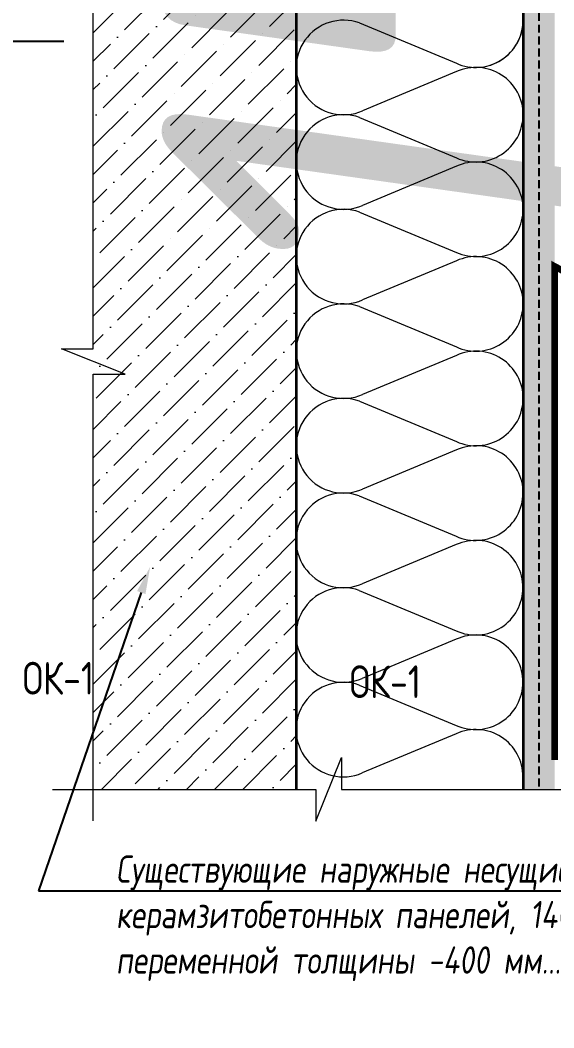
# Model space of a CAD drawing. Header units: millimetres. Extents: x 215300 to 349394, y -116838 to -1602.
# Drawn here: x 346481 to 346821, y -4402 to -3760 of the extents above; entities that cross this region are included whole.
import ezdxf
from ezdxf import colors
from ezdxf.entities.mleader import LeaderData, LeaderLine
from ezdxf.math import Vec2, Vec3

# ---------------------------------------------------------------- set-up
doc = ezdxf.new("R2010")
doc.units = ezdxf.units.MM
doc.linetypes.add('DASHED', pattern=[19.049999999999997, 12.7, -6.35])
doc.layers.get('Defpoints').update_dxf_attribs({"color": 3, "lineweight": 35})
for name, color, linetype, lineweight in [('+АР_Размеры', 252, 'Continuous', 9), ('_Линии для надписей', 5, 'Continuous', 9), ('_Штриховки', 250, 'Continuous', 13), ('_Штриховки_точка', 5, 'Continuous', 30), ('АР_Доска', 41, 'Continuous', 9), ('АР_Марка Окна', 230, 'Continuous', 15), ('АР_Оси_Разм', 7, 'Continuous', 15), ('АР_Тонкие', 250, 'Continuous', 5), ('АР_Утеплитель', 250, 'Continuous', 13), ('Рисунок', 6, 'Continuous', 35)]:
    doc.layers.add(name, color=color, linetype=linetype, lineweight=lineweight)
doc.layers.add('_Пунктир', color=6, linetype='DASHED')
doc.styles.add('ISOCPEUR_1', font='isocpeur.ttf', dxfattribs={"width": 0.9, "height": 250})
doc.styles.add('Архитект', font='isocpeur.ttf', dxfattribs={"width": 0.8, "oblique": 8})
doc.dimstyles.new('KK 100', dxfattribs={"dimscale": 100, "dimtxt": 3, "dimasz": 2, "dimexe": 1.5, "dimexo": 2, "dimtad": 1, "dimdec": 0, "dimrnd": 5, "dimtxsty": 'Архитект', "dimblk": 'OBLIQUE', "dimcen": 2.5, "dimdle": 1.5, "dimadec": 0, "dimazin": 0, "dimtfac": 1, "dimtdec": 0, "dimtmove": 0, "dimatfit": 3, "dimarcsym": 0})

# ---------------------------------------------------------------- blocks, each defined once
blk = doc.blocks.new('_Oblique')
at = {"color": 0, "linetype": 'ByBlock', "lineweight": -2}
blk.add_line((-0.5, -0.5), (0.5, 0.5), dxfattribs=at)
blk = doc.blocks.new('*D36')
at = {"layer": 'Defpoints', "color": 0, "transparency": 16777216}
for p in [(346863.6297426825, -3611.827363559632), (346933.9385793134, -3611.827363559632), (346863.6297426825, -3820.147425664109)]:
    blk.add_point(p, dxfattribs=at)
at = {"layer": 'АР_Оси_Разм', "color": 0, "lineweight": -2, "transparency": 16777216}
for p, q in [((346933.9385793134, -3970.147425664109), (346933.9385793134, -3461.827363559632)), ((347063.6297426825, -3611.827363559632), (347083.9385793134, -3611.827363559632)), ((347063.6297426825, -3820.147425664109), (347083.9385793134, -3820.147425664109))]:
    blk.add_line(p, q, dxfattribs=at)
at = {"layer": 'АР_Оси_Разм', "color": 0, "lineweight": -2, "transparency": 16777216, "xscale": 200, "yscale": 200, "zscale": 200}
for p, rotation in [((346933.9385793134, -3611.827363559632), 90), ((346933.9385793134, -3820.147425664109), 270)]:
    blk.add_blockref('_Oblique', p, dxfattribs=dict(at, rotation=rotation))
at = {"layer": 'АР_Оси_Разм', "color": 0, "transparency": 16777216, "insert": (346721.4385793133, -3715.987394611968), "char_height": 300, "attachment_point": 5, "rotation": 90, "style": 'Архитект'}
blk.add_mtext('150', dxfattribs=at)
blk = doc.blocks.new('утеплитель')
at = {"layer": 'АР_Утеплитель'}
for p, q in [((-25.97458900007587, 14.5620322346191), (-10.60166635225869, 8.162384554609844)), ((-10.58586496633802, 6.838497686065239), (-25.50526861798312, 0.6238394471720312))]:
    blk.add_line(p, q, dxfattribs=at)
for centre, radius, start, end in [((-28.49999999999955, 7.500000000094474), 7.5, 70.32274650999634, 293.5342702555363), ((-7.521493449437685, 15.02430771533432), 7.52153272777299, 245.825691724005, 359.8148340281726), ((-7.499999495507836, 0.002750887365209564), 7.5, 359.9789847687933, 114.2958742601428)]:
    blk.add_arc(centre, radius, start, end, dxfattribs=at)

msp = doc.modelspace()

# ---------------------------------------------------------------- hatches: boundary and pattern name
at = {"layer": '_Штриховки'}
h = msp.add_hatch(dxfattribs=at)
h.set_pattern_fill('ANSI36', color=256, scale=4.015936533811981, angle=2.571095121417787e-44, style=0)
h.set_pattern_definition([(44.99999999999997, (339636.9939028397, -5627.936991333273), (6.762025994923182, 24.7940953147183), [31.87649623713263, -6.375299247426525, 0, -6.375299247426525])])
h.paths.add_polyline_path([(346657.2554779341, -3458.603073923422), (346527.8607093527, -3458.603073923422), (346527.8607093527, -4249.638027553228), (346657.2554779341, -4249.638027553228), (346657.2554779341, -3719.612448952075)])
at = {"layer": '_Штриховки_точка'}
h = msp.add_hatch(dxfattribs=at)
h.set_pattern_fill('DOTS', color=0, scale=2.409561920287191, angle=44.99999999999999, style=0)
h.set_pattern_definition([(44.99999999999997, (339653.1841317767, -5585.537168665398), (-1.352405198984635, 4.057215596953903), [0, -3.825179548455913])])
edge = h.paths.add_edge_path()
edge.add_arc((343929.2905260182, -3560.743085234998), 2884.387532831692, 357.9706557240805, 362.0293442760986)
edge.add_line((346811.8690345265, -3458.603073923422), (346801.829193166, -3458.603073923422))
edge.add_arc((352438.6679084739, -3558.118873778076), 5637.717099762447, 178.9885743876315, 181.0114256123709)
edge.add_line((346801.8291931661, -3657.634673632733), (346801.8291931661, -3676.656994706394))
edge.add_line((346801.8291931661, -3676.656994706393), (346798.9837829303, -3676.656994706393))
edge.add_arc((346537.8499829698, -3710.871776848508), 263.3657396445317, 5.791551844299818, 7.464597599868625, ccw=False)
edge.add_line((346799.8713981592, -3684.295644674747), (346800.5172365887, -3684.295644674747))
edge.add_arc((346537.8499829698, -3710.871776856784), 264.0082894912534, 0.850402867039918, 5.77740819779109, ccw=False)
edge.add_line((346801.8291931661, -3706.953422572264), (346801.8291931661, -3722.626839702068))
edge.add_arc((346537.8499829698, -3718.708485409269), 264.0082894916052, 354.22259180221687, 359.14959713292905, ccw=False)
edge.add_line((346800.5172365886, -3745.284617591306), (346799.8713981591, -3745.284617591306))
edge.add_arc((346537.8499829698, -3718.708485417548), 263.3657396445658, 352.53540240013234, 354.2084481557012, ccw=False)
edge.add_line((346798.9837829304, -3752.92326755966), (346801.8291931662, -3752.92326755966))
edge.add_line((346801.8291931661, -3752.92326755966), (346801.8291931661, -3759.669361819268))
edge.add_arc((346771.6233528192, -3759.766980069539), 30.20599807071499, -0.18516597503531784, 0.18516597503730736, ccw=False)
edge.add_line((346801.8291931661, -3759.864598311531), (346801.8291931661, -4249.638027553229))
edge.add_line((346801.8291931661, -4249.638027553228), (346811.8690345265, -4249.638027553228))
edge.add_line((346811.8690345265, -4249.638027553228), (346811.8690345265, -3662.883096530019))
edge = h.paths.add_edge_path()
edge.add_arc((344156.0980810131, -3564.400727332116), 2667.909357037838, 357.7273032575538, 362.2726967424505)
edge.add_line((346821.9088758206, -3458.603073923422), (346811.8690344602, -3458.603073923422))
edge.add_arc((352069.4447458758, -3560.743085218443), 5258.567765362626, 178.8870430371143, 181.1129569630626)
edge.add_line((346811.8690345265, -3662.883096538299), (346811.8690345265, -4249.638027561507))
edge.add_line((346811.8690345265, -4249.638027553228), (346821.9088758869, -4249.638027553228))
edge.add_line((346821.9088758206, -4249.638027553228), (346821.9088758206, -3670.198380740809))

# ---------------------------------------------------------------- linework, layer by layer
at = {"layer": '+АР_Размеры', "ltscale": 100, "elevation": -2.739175922796548e-08}
for points in [[(346527.8607093527, -4269.693332757403), (346527.8607093527, -3985.226337396813), (346548.1660569094, -3985.226337396813), (346507.5553617297, -3969.037616518492), (346527.8607093527, -3969.037616518492), (346527.8607093527, -3438.348880987994)], [(346501.9801706778, -4249.638027553232), (346669.7702460907, -4249.638027553232), (346669.7702460907, -4269.943375159635), (346685.9589669938, -4229.332679955108), (346685.9589669938, -4249.638027553232), (347426.0308156487, -4249.638027553232)]]:
    msp.add_lwpolyline(points, dxfattribs=at)
at = {"layer": '_Пунктир', "ltscale": 0.4}
msp.add_line((346811.8690345265, -3457.933462511983, -2.735394127775839e-08), (346811.8690345265, -4249.638027553232, -2.737690562379538e-08), dxfattribs=at)
at = {"layer": '_Штриховки'}
for centre, radius, start, end in [((346771.6233528192, -3759.766980069542, -2.737714096056127e-08), 30.20599807172604, 262.0237576835671, 359.8148333326748), ((346687.3579421334, -4151.441668627552, -2.736855696444363e-08), 30.11952400358986, 234.2725614113583, 234.3131410012508)]:
    msp.add_arc(centre, radius, start, end, dxfattribs=at)
at = {"layer": 'АР_Доска', "color": 18, "true_color": 0x000000, "const_width": 4.166401242089531, "elevation": -2.739175922796548e-08}
for points in [[(346903.1050638962, -4249.638027553232), (346903.1050638962, -3961.884374207804), (346821.9088758206, -3916.638460843863), (346821.9088758206, -4230.854501953479)], [(346821.9088758206, -3916.638470173052), (347426.0308156487, -4230.854501953479)]]:
    msp.add_lwpolyline(points, dxfattribs=at)
at = {"layer": 'Рисунок'}
for p, q in [((346657.2554779341, -3458.603073923423, -2.737707904569444e-08), (346657.2554779341, -4249.638027553232, -2.737699704761469e-08)), ((346801.8291931661, -3458.603073923423, -2.737715731297302e-08), (346801.8291931661, -4249.638027553232, -2.737690562379538e-08))]:
    msp.add_line(p, q, dxfattribs=at)
at = {"layer": 'Рисунок', "lineweight": 9}
msp.add_line((346657.2554779341, -3771.511322419266, -2.737700119489879e-08), (346657.2554779341, -4249.638027553232, -2.737688223816116e-08), dxfattribs=at)

# ---------------------------------------------------------------- block references
at = {"layer": '_Линии для надписей', "lineweight": 5, "xscale": 4.015936533811981, "yscale": 4.015936533811981, "zscale": 4.015936533811981}
for p in [(346801.8121333506, -3820.102042838573, -2.736861892603916e-08), (346801.8121333506, -3880.318996064337, -2.736861892603916e-08), (346801.8121333506, -3940.535949290102, -2.736861892603916e-08), (346801.8121333506, -4000.752902515865, -2.736861892603916e-08), (346801.8121333506, -4060.96985574163, -2.736861892603916e-08), (346801.681295715, -4121.257365220918, -2.736860257362742e-08), (346801.681295715, -4181.474318446682, -2.736860257362742e-08), (346801.681295715, -4241.691271672447, -2.736860257362742e-08)]:
    msp.add_blockref('утеплитель', p, dxfattribs=at)

# ---------------------------------------------------------------- texts
at = {"layer": 'АР_Марка Окна', "ltscale": 100, "char_height": 20.83200621044766, "width": 165.2371009471174, "attachment_point": 7, "style": 'ISOCPEUR_1'}
for insert in [(345605.0861413812, -4189.355381941856, -2.737690562379538e-08), (345813.3745426544, -4191.577782064849, -2.737690562379538e-08)]:
    msp.add_mtext('\\pi877.78292;{\\W0.8;ОК-1}', dxfattribs=dict(at, insert=insert))

# ---------------------------------------------------------------- dimensions: what is measured, and where the dimension line sits
at = {"layer": 'АР_Оси_Разм'}
dim = msp.add_linear_dim(base=(346933.9385793134, -3611.827363559632, -2.737690562379538e-08), p1=(346863.6297426824, -3820.147425664107, -2.739175922796548e-08), p2=(346863.6297426824, -3611.827363559631, -2.739175922796548e-08), angle=90, text='150', dimstyle='KK 100', dxfattribs=at)
dim.commit()
dim.dimension.update_dxf_attribs({"geometry": '*D36', "text_midpoint": (346933.9385793133, -3715.987394611968, -2.737690562379538e-08), "dimtype": 160})

# ---------------------------------------------------------------- leaders
at = {"layer": 'АР_Тонкие'}
ml = msp.add_multileader_mtext('Standard', dxfattribs=at)
ml.set_content('\\pxsm1,ql;Защитная планка (по окончании работ удаляется)', color=256, style='Архитект')
ml.set_leader_properties()
ml.build(insert=Vec2(0, 0))
ml.multileader.update_dxf_attribs({"text_left_attachment_type": 6, "text_right_attachment_type": 6, "dogleg_length": 100, "arrow_head_size": 17.36000517537304})
ctx = ml.context
ctx.base_point, ctx.char_height, ctx.arrow_head_size, ctx.landing_gap_size, ctx.plane_origin, ctx.plane_x_axis = Vec3(346457.5821646126, -3773.272359009675, -2.737690562379538e-08), 17.36000517537304, 17.36000517537304, 1.736000517537305, Vec3(344499.8810093122, -4709.07146379694, -2.737690562379538e-08), Vec3(-1, 0)
ctx.left_attachment, ctx.right_attachment = 6, 6
notes = []
notes.append((ctx, [(0, (1, 1, 0), (346058.798505253, -3773.272359009675, -2.737690562379538e-08), (1, 0), 41.24260720890104, [(0, [(345976.1254140826, -3689.379698681713, -2.737690562379538e-08)], 0, [])])]))
ctx.mtext.insert, ctx.mtext.width, ctx.mtext.defined_height, ctx.mtext.flow_direction = Vec3(346101.7771129794, -3750.704352281689, -2.737690562379538e-08), 403.3053973971597, 44.4037607790385, 5
ml = msp.add_multileader_mtext('Standard', dxfattribs=at)
ml.set_content('\\pxqlsm1;Существующие наружные несущие стены из керамзитобетонных панелей, 1400 кг/м3, переменной толщины -400 мм...500 мм  ', color=256, style='Архитект')
ml.set_leader_properties()
ml.build(insert=Vec2(0, 0))
ml.multileader.update_dxf_attribs({"text_left_attachment_type": 6, "text_right_attachment_type": 6, "dogleg_length": 100, "arrow_head_size": 17.36000517537304})
ctx = ml.context
ctx.base_point, ctx.char_height, ctx.arrow_head_size, ctx.landing_gap_size, ctx.plane_origin, ctx.plane_x_axis = Vec3(346929.8488607594, -4314.322863804232, -2.737676177002575e-08), 17.36000517537304, 17.36000517537304, 1.736000517537305, Vec3(345851.4836850213, -5421.360784732466, -2.737676177002575e-08), Vec3(-1, 0)
ctx.left_attachment, ctx.right_attachment = 6, 6
notes.append((ctx, [(0, (1, 1, 0), (346492.8972896028, -4314.322863804232, -2.737676177002575e-08), (1, 0), 47.73086623149167, [(0, [(346564.1352032562, -4107.928471468859, -2.737676177002575e-08)], 0, [])])]))
ctx.mtext.insert, ctx.mtext.width, ctx.mtext.defined_height, ctx.mtext.flow_direction = Vec3(346542.3641563521, -4291.754857076247, -2.737676177002575e-08), 431.8808253775127, 144.4710780893236, 5
for ctx, leaders in notes:
    for number, flags, end, landing, length, lines in leaders:
        leader = LeaderData()
        leader.index, (leader.has_last_leader_line, leader.has_dogleg_vector, leader.attachment_direction) = number, flags
        leader.last_leader_point, leader.dogleg_vector, leader.dogleg_length = Vec3(end), Vec3(landing), length
        for number, points, colour, breaks in lines:
            line = LeaderLine()
            line.index, line.vertices, line.color, line.breaks = number, Vec3.list(points), colors.encode_raw_color(colour), breaks
            leader.lines.append(line)
        ctx.leaders.append(leader)

doc.saveas('drawing.dxf')
